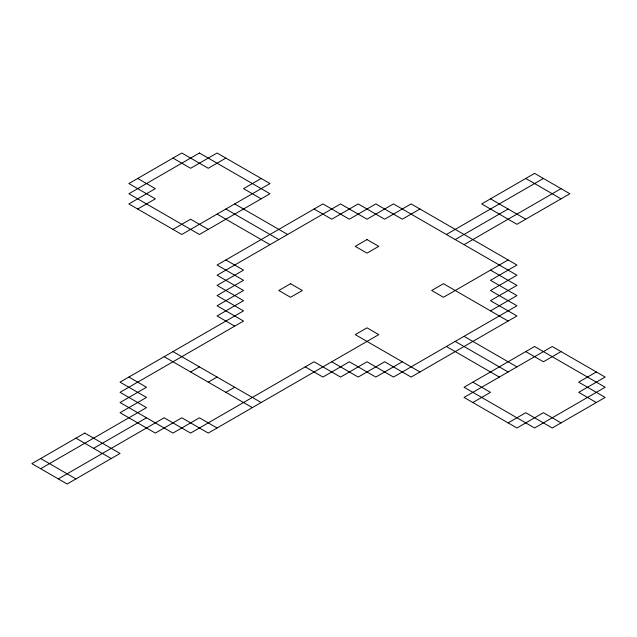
<?xml version="1.0" encoding="UTF-8"?>
<svg xmlns="http://www.w3.org/2000/svg" width="637" height="637" viewBox="0 0 637 637"><rect width="100%" height="100%" fill="white"/><g stroke="black" fill="none" stroke-linecap="round" stroke-linejoin="round"><path stroke-width="0.96" d="M137.688 209.016L155.332 198.832L128.873 183.56L181.792 153.007L208.251 168.279L225.888 158.095M172.969 229.384L190.606 219.2L208.251 229.384M261.17 178.464L243.533 188.648L261.17 198.832M419.926 209.016L402.289 219.2L375.83 203.928L349.371 219.2L322.911 203.928L217.074 265.032L243.533 280.312L217.074 295.584L243.533 310.864L120.051 382.152L146.51 397.432L120.051 412.704L155.332 433.072L181.792 417.8L208.251 433.072L378.768 334.624L367.008 327.832L355.247 334.624L419.926 371.968M190.606 371.968L199.429 366.872M40.672 468.721L146.51 407.616L120.051 392.336L243.533 321.048L217.074 305.768L243.533 290.496L217.074 275.216L340.548 203.928L367.008 219.2L393.467 203.928L516.949 275.216L490.49 290.496L516.949 305.768L393.467 377.056L367.008 361.784L340.548 377.056L314.089 361.784L190.606 433.072L164.147 417.8L58.309 478.905M446.394 234.48L543.409 178.464M93.591 448.352L146.51 417.8M208.251 382.152L217.074 377.056M455.208 239.568L508.127 209.016M464.031 244.664L561.054 188.648M225.888 392.336L234.711 387.248M508.127 259.944L443.448 297.28L431.687 290.496L443.448 283.704L508.127 321.048M402.289 361.784L375.83 377.056L349.371 361.784L322.911 377.056L305.266 366.872M490.49 310.864L516.949 295.584L490.49 280.312L516.949 265.032L411.112 203.928L384.652 219.2L358.193 203.928L331.734 219.2L314.089 209.016M472.853 402.52L490.49 392.336L472.853 382.152M561.054 351.6L543.409 361.784L525.772 351.6M508.127 422.888L525.772 412.704L552.231 427.984L605.15 397.432L578.691 382.152L596.328 371.968M525.772 178.464L561.054 198.832M490.49 198.832L525.772 219.2M490.49 270.128L516.949 285.4L490.49 300.68L516.949 315.952L411.112 377.056L384.652 361.784L358.193 377.056L331.734 361.784M172.969 158.095L190.606 168.279L217.074 153.007L269.992 183.56L181.792 234.48L128.873 203.928L155.332 188.648L137.688 178.464M596.328 402.52L578.691 392.336L605.15 377.056L552.231 346.504L464.031 397.432L516.949 427.984L543.409 412.704L561.054 422.888M234.711 203.928L287.629 234.48M464.031 336.32L516.949 366.872M225.888 209.016L278.807 239.568M455.208 341.416L508.127 371.968M217.074 214.112L269.992 244.664M446.394 346.504L499.312 377.056M225.888 259.944L243.533 270.128L217.074 285.4L243.533 300.68L217.074 315.952L234.711 326.136M172.969 351.6L261.17 402.52M164.147 356.688L252.348 407.616M128.873 377.056L146.51 387.248L120.051 402.52L172.969 433.072L199.429 417.8L217.074 427.984M75.946 438.168L111.228 458.536M40.672 458.536L75.946 478.905M199.429 153.007L128.873 193.744L199.429 234.48L269.992 193.744L199.429 153.007M290.568 283.704L278.807 290.496L290.568 297.28L302.328 290.496L290.568 283.704M367.008 239.568L355.247 246.36L367.008 253.152L378.768 246.36L367.008 239.568M84.769 433.072L31.85 463.625L67.132 483.993L120.051 453.44L84.769 433.072M534.586 173.375L481.668 203.928L516.949 224.296L569.868 193.744L534.586 173.375M534.586 346.504L464.031 387.248L534.586 427.984L605.15 387.248L534.586 346.504"/></g></svg>
